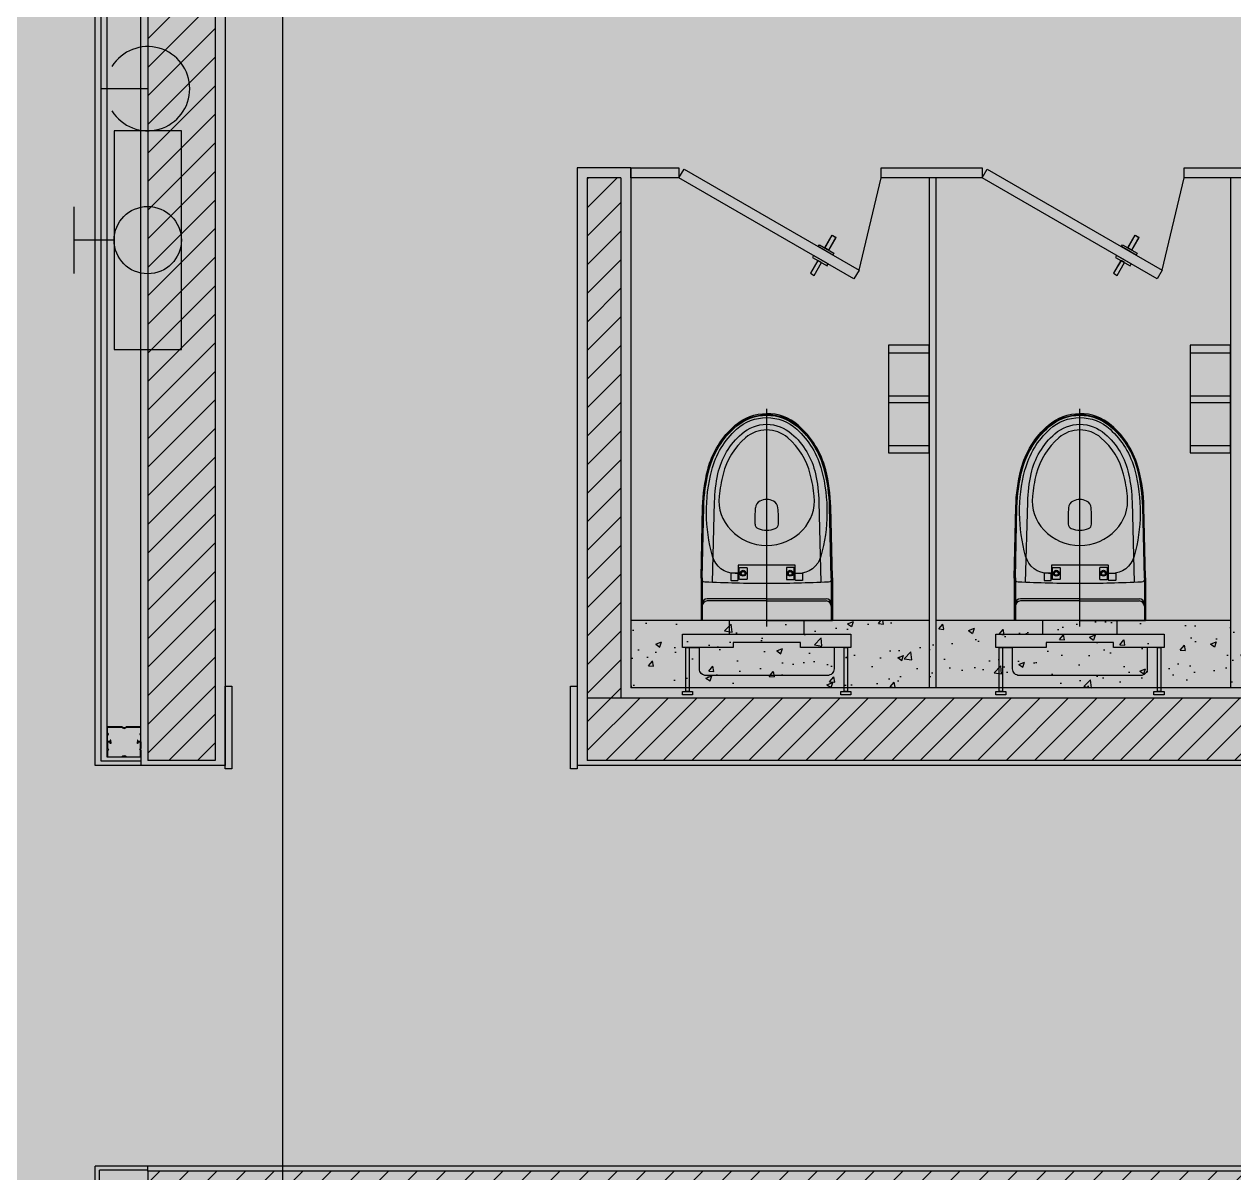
# Model space of a CAD drawing. Header units: metres. Extents: x 630750 to 860239, y 578133 to 726633.
# Drawn here: x 753738 to 757329, y 651615 to 655027 of the extents above; entities that cross this region are included whole.
import ezdxf

# ---------------------------------------------------------------- set-up
doc = ezdxf.new("R2010")
doc.units = ezdxf.units.M
doc.header["$LTSCALE"] = 300
doc.linetypes.add('업무시설_xr-base$0$CONTINOUS', pattern=[0])
for name, color, linetype in [('A-CEN-1', 1, 'Continuous'), ('A-CON', 2, 'Continuous'), ('A-WAL-BLK', 3, 'Continuous'), ('A-WALL-CONC', 2, 'Continuous'), ('CO-BATH', 6, 'Continuous'), ('fire', 20, 'Continuous'), ('fire-l', 4, 'Continuous'), ('KUK-DOOR', 4, 'Continuous'), ('KUK-DOOR-FRAME', 4, 'Continuous'), ('KUK-DRYWALL', 4, 'Continuous'), ('KUK-TOILET-cubicle', 4, 'Continuous'), ('KUK-TOILET-equip', 5, 'Continuous'), ('KUK-TOILET-fu', 6, 'Continuous'), ('KUK-TOILET-젠다이', 7, 'Continuous'), ('KUK-WALL-DRYWALL', 4, 'Continuous'), ('KUK-WALL-FIN 1', 30, 'Continuous'), ('KUK-석고보드', 201, 'Continuous'), ('pa-1093', 2, 'Continuous'), ('PA-22', 2, 'Continuous')]:
    doc.layers.add(name, color=color, linetype=linetype)

# ---------------------------------------------------------------- blocks, each defined once
blk = doc.blocks.new('pa-22')
at = {"layer": 'fire'}
for p, q in [((4.844, 0.625), (0.781, 0.625)), ((0.781, 0.625), (0.781, -0.625)), ((4.844, -0.625), (4.844, 0.625)), ((2.812, -0.625), (2.812, -1.362)), ((3.43, -1.362), (2.195, -1.362))]:
    blk.add_line(p, q, dxfattribs=at)
blk.add_circle((2.812, 0), 0.625, dxfattribs=at)
blk.add_solid([(0.781, 0.625), (0.781, -0.625), (4.844, 0.625)], dxfattribs=at)
at = {"layer": 'fire-l'}
blk.add_line((0, 0), (0, -0.849), dxfattribs=at)
at = {"layer": 'pa-1093'}
blk.add_arc((0, 0), 0.781, 301.8829, 238.1171, dxfattribs=at)
at = {"layer": 'PA-22'}
blk.add_line((0.781, -0.625), (4.844, -0.625), dxfattribs=at)
blk = doc.blocks.new('양변기')
at = {"layer": 'KUK-TOILET-equip'}
for points in [[(-311526.1, 215407.8), (-311526.1, 215398), (-311657.1, 215398), (-311657.1, 215407.8), (-311657.1, 215388), (-311666.1, 215388), (-311666.1, 215418), (-311657.1, 215418), (-311657.1, 215408), (-311526.1, 215408), (-311526.1, 215538), (-311511.1, 215538), (-311511.1, 215738), (-311526.1, 215738), (-311526.1, 215868), (-311657.1, 215868), (-311657.1, 215858), (-311666.1, 215858), (-311666.1, 215888), (-311657.1, 215888), (-311657.1, 215868.2), (-311657.1, 215878), (-311526.1, 215878), (-311526.1, 215868.2), (-311526.1, 215888), (-311486.1, 215888), (-311486.1, 215388), (-311526.1, 215388), (-311526.1, 215398)], [(-311526.1, 215878), (-311526.1, 215838), (-311526.1, 215888), (-311486.1, 215888), (-311486.1, 215748), (-311446.1, 215748)]]:
    blk.add_lwpolyline(points, dxfattribs=at)
blk.add_lwpolyline([(-311446.1, 215528), (-311486.1, 215528), (-311486.1, 215388), (-311526.1, 215388), (-311526.1, 215398), (-311526.1, 215438), (-311589.1, 215438, -0.414214), (-311609.1, 215458), (-311609.1, 215818, -0.414214), (-311589.1, 215838), (-311526.1, 215838)], format="xyb", dxfattribs=at)
at = {"layer": 'KUK-TOILET-fu', "color": 8}
for p, q in [((-311446.1, 215638), (-311446.1, 215833)), ((-311319.4, 215833), (-311446.1, 215833)), ((-311319.4, 215829.5), (-311446.1, 215829.5)), ((-311387.8, 215638), (-311387.8, 215814.5)), ((-311381.3, 215638), (-311381.3, 215814.5)), ((-311446.1, 215638), (-311446.1, 215443)), ((-311387.8, 215638), (-311387.8, 215461.5)), ((-311381.3, 215638), (-311381.3, 215461.5)), ((-311319.4, 215446.5), (-311446.1, 215446.5)), ((-311319.4, 215443), (-311446.1, 215443))]:
    blk.add_line(p, q, dxfattribs=at)
at = {"layer": 'KUK-TOILET-fu', "color": 1}
blk.add_line((-311463.3, 215638), (-310817.3, 215638), dxfattribs=at)
at = {"layer": 'KUK-TOILET-fu', "color": 8}
for points in [[(-310836.1, 215638, -0.179504), (-310870, 215546.7, -0.154276), (-311000.7, 215465.8, -0.055395), (-311110.1, 215450.7), (-311321.4, 215445.1, -0.407666), (-311331.6, 215454.6, -0.012282), (-311336.1, 215638, -0.012282), (-311331.6, 215821.5, -0.407666), (-311321.4, 215831), (-311110.1, 215825.3, -0.055395), (-311000.7, 215810.2, -0.154276), (-310870, 215729.3, -0.179504)], [(-310843.1, 215638, -0.18681), (-310877.8, 215548.5, -0.145372), (-310999.7, 215474.9, -0.132064), (-311254.9, 215476.9, -0.337701), (-311306.1, 215544.5, -0.000623), (-311306.1, 215544.7), (-311306.1, 215551, -0.414214), (-311303.6, 215553.5), (-311282.1, 215553.5, 0.414214), (-311281.1, 215554.5), (-311281.1, 215638), (-311281.1, 215721.5, 0.414214), (-311282.1, 215722.5), (-311303.6, 215722.5, -0.414214), (-311306.1, 215725), (-311306.1, 215731.3, -0.000623), (-311306.1, 215731.5, -0.337701), (-311254.9, 215799.1, -0.132064), (-310999.7, 215801.2, -0.145372), (-310877.8, 215727.6, -0.18681)], [(-311306.6, 215723.1, 0.414214), (-311305.6, 215724.1), (-311305.6, 215743.5, 0.414214), (-311306.6, 215744.5), (-311325.7, 215744.5, 0.414214), (-311326.7, 215743.5), (-311326.7, 215724.1, 0.414214), (-311325.7, 215723.1)], [(-311306.1, 215696.5), (-311322.6, 215696.5, -0.414214), (-311323.6, 215697.5), (-311323.6, 215718.5, -0.414214), (-311322.6, 215719.5), (-311306.1, 215719.5), (-311289.6, 215719.5, -0.414214), (-311288.6, 215718.5), (-311288.6, 215697.5, -0.414214), (-311289.6, 215696.5)], [(-311306.1, 215579.5), (-311322.6, 215579.5, 0.414214), (-311323.6, 215578.5), (-311323.6, 215557.5, 0.414214), (-311322.6, 215556.5), (-311306.1, 215556.5), (-311289.6, 215556.5, 0.414214), (-311288.6, 215557.5), (-311288.6, 215578.5, 0.414214), (-311289.6, 215579.5)], [(-311306.6, 215553, -0.414214), (-311305.6, 215552), (-311305.6, 215532.5, -0.414214), (-311306.6, 215531.5), (-311325.7, 215531.5, -0.414214), (-311326.7, 215532.5), (-311326.7, 215552, -0.414214), (-311325.7, 215553)]]:
    blk.add_lwpolyline(points, format="xyb", close=True, dxfattribs=at)
for points in [[(-311320, 215833, -0.012538), (-311319.3, 215833), (-311108, 215828.3, -0.055395), (-310998, 215813.1, -0.154276), (-310865.7, 215731.3, -0.179504), (-310831.1, 215638, -0.179504)], [(-311332.7, 215799.3), (-311093.6, 215792.9, -0.046704), (-311010.3, 215782.8, -0.161878), (-310890.9, 215712.1, -0.180796), (-310863.1, 215638, -0.180796), (-310890.9, 215563.9, -0.161878), (-311010.3, 215493.2, -0.046704), (-311093.6, 215483.2), (-311332.7, 215476.8)], [(-311319.9, 215829.5, -0.012538), (-311319.4, 215829.5), (-311108.1, 215824.8, -0.055395), (-310998.8, 215809.7, -0.154276), (-310868.4, 215729, -0.179504), (-310834.6, 215638, -0.179504)], [(-311320, 215443, 0.012538), (-311319.3, 215443), (-311108, 215447.7, 0.055395), (-310998, 215462.9, 0.154276), (-310865.7, 215544.8, 0.179504), (-310831.1, 215638, 0.179504)], [(-311319.9, 215446.5, 0.012538), (-311319.4, 215446.5), (-311108.1, 215451.2, 0.055395), (-310998.8, 215466.3, 0.154276), (-310868.4, 215547, 0.179504), (-310834.6, 215638, 0.179504)]]:
    blk.add_lwpolyline(points, format="xyb", dxfattribs=at)
for centre, radius in [((-311306.1, 215708), 8.06), ((-311304.6, 215708), 8.06), ((-311306.1, 215708), 5.5), ((-311306.1, 215568), 8.06), ((-311304.6, 215568), 8.06), ((-311306.1, 215568), 5.5)]:
    blk.add_circle(centre, radius, dxfattribs=at)
for centre, radius, start, end in [((-311402.8, 215814.5), 15, 0, 90), ((-311396.3, 215814.5), 15, 0, 90), ((-311089.7, 215653.3), 126.5, 84.1898, 133.5761), ((-311123, 215325.5), 456, 75.7866, 84.1898), ((-311062.9, 215563), 211, 40.7057, 75.7866), ((-311075.1, 215638), 147.6, 133.5761, 180), ((-310975.7, 215638), 96, 0, 40.7057), ((-311112.7, 215638), 64.9, 156.7535, 203.2583), ((-311158.6, 215657.7), 15, 92.2988, 156.7535), ((-311143.4, 215279.8), 393.3, 85.3203, 92.2988), ((-311113.3, 215646.8), 25, 27.4311, 85.3203), ((-311130.2, 215638), 44, 333.023, 27.4311), ((-311075.1, 215638), 147.6, 180, 226.4239), ((-311113.3, 215629.4), 25, 275.0711, 333.023), ((-310975.7, 215638), 96, 319.2943, 0), ((-311158.6, 215618.3), 15, 203.2583, 267.6739), ((-311144, 215976), 372.9, 267.6739, 275.0711), ((-311062.9, 215713), 211, 284.2134, 319.2943), ((-311089.7, 215622.7), 126.5, 226.4239, 275.8102), ((-311123, 215950.5), 456, 275.8102, 284.2134), ((-311402.8, 215461.5), 15, 270, 0), ((-311396.3, 215461.5), 15, 270, 0)]:
    blk.add_arc(centre, radius, start, end, dxfattribs=at)
blk = doc.blocks.new('DFGDFGBVF')
at = {"layer": 'KUK-TOILET-fu', "color": 8}
for p, q in [((939154.4, -22560.9), (939034.4, -22560.9)), ((939154.4, -22688.5), (939034.4, -22688.5)), ((939154.4, -22708.5), (939034.4, -22708.5)), ((939154.4, -22836), (939034.4, -22836))]:
    blk.add_line(p, q, dxfattribs=at)
at = {"layer": 'KUK-TOILET-fu', "color": 161, "elevation": 0}
blk.add_lwpolyline([(939034.4, -22538.5), (939034.4, -22858.5), (939154.4, -22858.5), (939154.4, -22538.5)], close=True, dxfattribs=at)
blk = doc.blocks.new('con1')
at = {"layer": 'A-WALL-CONC', "linetype": '업무시설_xr-base$0$CONTINOUS'}
h = blk.add_hatch(color=253, dxfattribs=at)
h.dxf.hatch_style = 1
h.paths.add_polyline_path([(-302595.9, -253222.2), (-301895.9, -253222.2), (-301895.9, -253922.2), (-302595.9, -253922.2)])
h.paths.add_polyline_path([(-384245.9, -253222.2), (-383545.9, -253222.2), (-383545.9, -253922.2), (-384245.9, -253922.2)])
h.paths.add_polyline_path([(-335095.9, -253172.2), (-334295.9, -253172.2), (-334295.9, -253972.2), (-335095.9, -253972.2)])
h.paths.add_polyline_path([(-354895.9, -253172.2), (-354095.9, -253172.2), (-354095.9, -253972.2), (-354895.9, -253972.2)])
h.paths.add_polyline_path([(-374695.9, -253172.2), (-373895.9, -253172.2), (-373895.9, -253972.2), (-374695.9, -253972.2)])
h.paths.add_polyline_path([(-325195.9, -253172.2), (-324395.9, -253172.2), (-324395.9, -253972.2), (-325195.9, -253972.2)])
h.paths.add_polyline_path([(-364745.9, -253222.2), (-364045.9, -253222.2), (-364045.9, -253922.2), (-364745.9, -253922.2)])
h.paths.add_polyline_path([(-344945.9, -253222.2), (-344245.9, -253222.2), (-344245.9, -253922.2), (-344945.9, -253922.2)])
h.paths.add_polyline_path([(-310045.9, -253222.2), (-309345.9, -253222.2), (-309345.9, -253922.2), (-310045.9, -253922.2)])
h.paths.add_polyline_path([(-318595.9, -253172.2), (-317795.9, -253172.2), (-317795.9, -253972.2), (-318595.9, -253972.2)])
h.paths.add_polyline_path([(-384245.9, -310859.9), (-383445.9, -310859.9), (-383445.9, -311659.9), (-384245.9, -311659.9)])
h.paths.add_polyline_path([(-384245.9, -305472.2), (-383445.9, -305472.2), (-383445.9, -306272.2), (-384245.9, -306272.2)])
h.paths.add_polyline_path([(-384245.9, -295572.2), (-383445.9, -295572.2), (-383445.9, -296372.2), (-384245.9, -296372.2)])
h.paths.add_polyline_path([(-384195.9, -276472.2), (-383595.9, -276472.2), (-383595.9, -275872.2), (-384195.9, -275872.2)])
h.paths.add_polyline_path([(-384245.9, -285672.2), (-383445.9, -285672.2), (-383445.9, -286472.2), (-384245.9, -286472.2)])
h.paths.add_polyline_path([(-384295.9, -269172.2), (-383495.9, -269172.2), (-383495.9, -269972.2), (-384295.9, -269972.2)])
h.paths.add_polyline_path([(-384295.9, -260672.2), (-383495.9, -260672.2), (-383495.9, -261472.2), (-384295.9, -261472.2)])
h.paths.add_polyline_path([(-376995.9, -285572.2), (-376195.9, -285572.2), (-376195.9, -286372.2), (-376995.9, -286372.2)], flags=17)
h.paths.add_polyline_path([(-374695.9, -276572.2), (-373895.9, -276572.2), (-373895.9, -275772.2), (-374695.9, -275772.2)], flags=17)
h.paths.add_polyline_path([(-364695.9, -285772.2), (-364095.9, -285772.2), (-364095.9, -286372.2), (-364695.9, -286372.2)], flags=17)
h.paths.add_polyline_path([(-364795.9, -275772.2), (-363995.9, -275772.2), (-363995.9, -276572.2), (-364795.9, -276572.2)], flags=17)
edge = h.paths.add_edge_path(flags=16)
edge.add_arc((-376495.9, -295972.2), 450, 0, 360)
edge = h.paths.add_edge_path(flags=16)
edge.add_arc((-354495.9, -302572.2), 450, 0, 360)
edge = h.paths.add_edge_path(flags=16)
edge.add_arc((-364395.9, -295972.2), 350, 0, 360)
edge = h.paths.add_edge_path(flags=16)
edge.add_arc((-354495.9, -295972.2), 450, 0, 360)
edge = h.paths.add_edge_path(flags=16)
edge.add_arc((-344595.9, -302572.2), 350, 0, 360)
edge = h.paths.add_edge_path(flags=16)
edge.add_arc((-344595.9, -295972.2), 350, 0, 360)
edge = h.paths.add_edge_path(flags=16)
edge.add_arc((-364395.9, -302572.2), 350, 0, 360)
h.paths.add_polyline_path([(-375978.1, -305715.7), (-376743.7, -305483.5), (-376976, -306249), (-376210.4, -306481.3)], flags=17)
h.paths.add_polyline_path([(-378097.8, -312701.2), (-378863.4, -312468.9), (-379095.6, -313234.5), (-378330.1, -313466.8)], flags=16)
h.paths.add_polyline_path([(-354767.9, -312099.6), (-355533.5, -311867.3), (-355765.8, -312632.8), (-355000.2, -312865.1)], flags=17)
h.paths.add_polyline_path([(-347591.1, -314277.3), (-348356.6, -314045), (-348588.9, -314810.6), (-347823.4, -315042.9)], flags=17)
h.paths.add_polyline_path([(-349725.3, -321310.6), (-350490.8, -321078.3), (-350723.1, -321843.9), (-349957.6, -322076.2)], flags=17)
h.paths.add_polyline_path([(-359198.7, -318436), (-359964.3, -318203.7), (-360196.6, -318969.2), (-359431, -319201.5)], flags=17)
edge = h.paths.add_edge_path(flags=16)
edge.add_arc((-324745.9, -312472.2), 450, 0, 360)
h.paths.add_polyline_path([(-318595.9, -311972.2), (-317795.9, -311972.2), (-317795.9, -312972.2), (-318595.9, -312972.2)], flags=17)
edge = h.paths.add_edge_path(flags=16)
edge.add_arc((-335145.9, -312472.2), 350, 0, 360)
edge = h.paths.add_edge_path(flags=16)
edge.add_arc((-338616.5, -317418.6), 450, 0, 360)
h.paths.add_polyline_path([(-340251.8, -324185.3), (-341017.4, -323953), (-341249.7, -324718.5), (-340484.1, -324950.8)], flags=17)
edge = h.paths.add_edge_path(flags=17)
edge.add_arc((-324745.9, -319072.2), 450, 0, 360)
h.paths.add_polyline_path([(-318695.9, -318672.2), (-317695.9, -318672.2), (-317695.9, -319472.2), (-318695.9, -319472.2)], flags=17)
h.paths.add_polyline_path([(-310095.9, -327072.2), (-309295.9, -327072.2), (-309295.9, -327872.2), (-310095.9, -327872.2)])
h.paths.add_polyline_path([(-316095.9, -322372.2), (-316095.9, -325422.2), (-311307.7, -325422.2), (-311307.7, -325222.2), (-315895.9, -325222.2), (-315895.9, -322572.2), (-309695.9, -322572.2), (-309695.9, -325222.2), (-310307.7, -325222.2), (-310307.7, -325422.2), (-309495.9, -325422.2), (-309495.9, -322372.2)], flags=17)
edge = h.paths.add_edge_path(flags=17)
edge.add_arc((-324795.9, -327472.2), 400, 0, 360)
edge = h.paths.add_edge_path(flags=17)
edge.add_arc((-318195.9, -329272.2), 450, 0, 360)
h.paths.add_polyline_path([(-310095.9, -331472.2), (-309295.9, -331472.2), (-309295.9, -332272.2), (-310095.9, -332272.2)])
edge = h.paths.add_edge_path(flags=16)
edge.add_arc((-334695.9, -302572.2), 350, 0, 360)
edge = h.paths.add_edge_path(flags=17)
edge.add_arc((-334695.9, -286072.2), 350, 0, 360)
edge = h.paths.add_edge_path(flags=16)
edge.add_arc((-334695.9, -295972.2), 350, 0, 360)
edge = h.paths.add_edge_path(flags=17)
edge.add_arc((-344595.9, -286072.2), 450, 0, 360)
h.paths.add_polyline_path([(-318595.9, -295472.2), (-317795.9, -295472.2), (-317795.9, -296472.2), (-318595.9, -296472.2)], flags=17)
h.paths.add_polyline_path([(-318595.9, -302072.2), (-317795.9, -302072.2), (-317795.9, -303072.2), (-318595.9, -303072.2)], flags=17)
edge = h.paths.add_edge_path(flags=16)
edge.add_arc((-324795.9, -302572.2), 450, 0, 360)
edge = h.paths.add_edge_path(flags=16)
edge.add_arc((-324795.9, -295972.2), 450, 0, 360)
edge = h.paths.add_edge_path(flags=17)
edge.add_arc((-324795.9, -286072.2), 450, 0, 360)
edge = h.paths.add_edge_path(flags=17)
edge.add_arc((-334695.9, -276172.2), 450, 0, 360)
edge = h.paths.add_edge_path(flags=17)
edge.add_arc((-344595.9, -276172.2), 450, 0, 360)
h.paths.add_polyline_path([(-318595.9, -275772.2), (-317795.9, -275772.2), (-317795.9, -276572.2), (-318595.9, -276572.2)], flags=17)
h.paths.add_polyline_path([(-318595.9, -285672.2), (-317795.9, -285672.2), (-317795.9, -286472.2), (-318595.9, -286472.2)], flags=17)
edge = h.paths.add_edge_path(flags=17)
edge.add_arc((-324795.9, -276172.2), 450, 0, 360)
h.paths.add_polyline_path([(-364795.9, -260672.2), (-363995.9, -260672.2), (-363995.9, -261472.2), (-364795.9, -261472.2)])
h.paths.add_polyline_path([(-364795.9, -269172.2), (-363995.9, -269172.2), (-363995.9, -269972.2), (-364795.9, -269972.2)], flags=17)
h.paths.add_polyline_path([(-325195.9, -269172.2), (-324395.9, -269172.2), (-324395.9, -269972.2), (-325195.9, -269972.2)], flags=17)
h.paths.add_polyline_path([(-310845.9, -260722.2), (-310045.9, -260722.2), (-310045.9, -261522.2), (-310845.9, -261522.2)], flags=17)
h.paths.add_polyline_path([(-325195.9, -260672.2), (-324395.9, -260672.2), (-324395.9, -261472.2), (-325195.9, -261472.2)])
h.paths.add_polyline_path([(-335095.9, -260672.2), (-334295.9, -260672.2), (-334295.9, -261472.2), (-335095.9, -261472.2)])
h.paths.add_polyline_path([(-344995.9, -260672.2), (-344195.9, -260672.2), (-344195.9, -261472.2), (-344995.9, -261472.2)])
h.paths.add_polyline_path([(-354895.9, -260672.2), (-354095.9, -260672.2), (-354095.9, -261472.2), (-354895.9, -261472.2)])
h.paths.add_polyline_path([(-354895.9, -269172.2), (-354095.9, -269172.2), (-354095.9, -269972.2), (-354895.9, -269972.2)], flags=17)
h.paths.add_polyline_path([(-344995.9, -269172.2), (-344195.9, -269172.2), (-344195.9, -269972.2), (-344995.9, -269972.2)], flags=17)
h.paths.add_polyline_path([(-335095.9, -269172.2), (-334295.9, -269172.2), (-334295.9, -269972.2), (-335095.9, -269972.2)], flags=17)
h.paths.add_polyline_path([(-310145.9, -275772.2), (-309345.9, -275772.2), (-309345.9, -276572.2), (-310145.9, -276572.2)])
h.paths.add_polyline_path([(-310145.9, -269172.2), (-309345.9, -269172.2), (-309345.9, -269972.2), (-310145.9, -269972.2)])
h.paths.add_polyline_path([(-309945.9, -312172.2), (-309345.9, -312172.2), (-309345.9, -312772.2), (-309945.9, -312772.2)], flags=17)
h.paths.add_polyline_path([(-309945.9, -302272.2), (-309345.9, -302272.2), (-309345.9, -302872.2), (-309945.9, -302872.2)], flags=17)
h.paths.add_polyline_path([(-310145.9, -295572.2), (-309345.9, -295572.2), (-309345.9, -296372.2), (-310145.9, -296372.2)])
h.paths.add_polyline_path([(-310145.9, -285672.2), (-309345.9, -285672.2), (-309345.9, -286472.2), (-310145.9, -286472.2)])
h.paths.add_polyline_path([(-366406.6, -311179.9), (-366585, -311089.4), (-367172.8, -312248.9), (-366994.4, -312339.4)], flags=16)
h.paths.add_polyline_path([(-367582.3, -313498.9), (-367760.7, -313408.4), (-368303.3, -314478.7), (-368124.9, -314569.2)], flags=16)
h.paths.add_polyline_path([(-374501.4, -323406.8), (-375266.9, -323174.5), (-375499.2, -323940), (-374733.7, -324172.3)], flags=17)
h.paths.add_polyline_path([(-380817, -321490.3), (-381582.5, -321258), (-381814.8, -322023.6), (-381049.3, -322255.9)])
h.paths.add_polyline_path([(-319504.7, -329605.3), (-319562.8, -329796.7), (-318586.8, -330092.9), (-318528.7, -329901.5)], flags=17)
h.paths.add_polyline_path([(-317399.5, -330244.1), (-317457.6, -330435.5), (-316481.5, -330731.7), (-316423.5, -330540.3)], flags=17)
h.paths.add_polyline_path([(-315294.3, -330882.9), (-315352.4, -331074.3), (-314376.3, -331370.5), (-314318.3, -331179.1)], flags=17)
h.paths.add_polyline_path([(-313189.1, -331521.7), (-313247.2, -331713.1), (-312271.1, -332009.3), (-312213, -331817.9)], flags=17)
h.paths.add_polyline_path([(-311083.9, -332160.5), (-311142, -332351.9), (-310165.9, -332648.1), (-310107.8, -332456.7)], flags=17)
h.paths.add_polyline_path([(-308978.7, -332799.4), (-309036.7, -332990.7), (-308060.7, -333286.9), (-308002.6, -333095.5)])
h.paths.add_polyline_path([(-306873.5, -333438.2), (-306931.5, -333629.5), (-305955.5, -333925.7), (-305897.4, -333734.3)])
h.paths.add_polyline_path([(-321610, -328966.5), (-321668, -329157.9), (-320692, -329454.1), (-320633.9, -329262.7)], flags=17)
h.paths.add_polyline_path([(-304768.2, -334077), (-304826.3, -334268.4), (-303850.3, -334564.5), (-303792.2, -334373.1)])
h.paths.add_polyline_path([(-366379.8, -308837.3), (-366525.2, -309124), (-365780.1, -309501.8), (-365997.1, -309929.9), (-365818.7, -310020.4), (-365281.9, -308961.4), (-368992.7, -307835.4), (-369050.7, -308026.8), (-368955, -308055.9), (-369303.5, -309204.2), (-369399.2, -309175.1), (-369457.2, -309366.5), (-369361.5, -309395.5), (-371190.9, -315424.1), (-373726.7, -314654.6), (-371897.4, -308626.1), (-370414.2, -309076.1), (-370356.1, -308884.7), (-371839.3, -308434.7), (-371490.9, -307286.4), (-370007.6, -307736.5), (-369949.6, -307545.1), (-371624.2, -307036.9), (-373976.1, -314787.9), (-369001.2, -316297.6), (-368712.8, -315728.7), (-368891.1, -315638.2), (-369103.7, -316057.4), (-370999.5, -315482.2), (-368763.6, -308113.9)], flags=17)
edge = h.paths.add_edge_path()
edge.add_line((-317995.9, -269122.2), (-318195.9, -269122.2))
edge.add_line((-318195.9, -266622.2), (-317995.9, -266622.2))
edge.add_line((-318195.9, -265972.2), (-318195.9, -266622.2))
edge.add_line((-318195.9, -269122.2), (-318195.9, -269672.2))
edge.add_line((-317995.9, -269472.2), (-317995.9, -269122.2))
edge.add_line((-317995.9, -266622.2), (-317995.9, -265972.2))
edge.add_line((-317070.9, -260922.2), (-317070.9, -260722.2))
edge.add_line((-317070.9, -260722.2), (-314895.9, -260722.2))
edge.add_line((-314895.9, -260722.2), (-314895.9, -260922.2))
edge.add_line((-314895.9, -260922.2), (-317070.9, -260922.2))
edge.add_line((-318195.9, -265972.2), (-321995.9, -265972.2))
edge.add_line((-321995.9, -265972.2), (-321995.9, -262022.2))
edge.add_line((-321995.9, -262022.2), (-321795.9, -262022.2))
edge.add_line((-321795.9, -262022.2), (-321795.9, -262922.2))
edge.add_line((-321795.9, -262922.2), (-321695.9, -262922.2))
edge.add_line((-321695.9, -262922.2), (-321695.9, -263122.2))
edge.add_line((-321695.9, -263122.2), (-321795.9, -263122.2))
edge.add_line((-321795.9, -263122.2), (-321795.9, -265772.2))
edge.add_line((-321795.9, -265772.2), (-314195.9, -265772.2))
edge.add_line((-314195.9, -265772.2), (-314195.9, -263122.2))
edge.add_line((-314195.9, -263122.2), (-320695.9, -263122.2))
edge.add_line((-320695.9, -263122.2), (-320695.9, -262922.2))
edge.add_line((-320695.9, -262922.2), (-319545.9, -262922.2))
edge.add_line((-319545.9, -262922.2), (-319545.9, -260922.2))
edge.add_line((-319545.9, -260922.2), (-321795.9, -260922.2))
edge.add_line((-321795.9, -260922.2), (-321795.9, -261022.2))
edge.add_line((-321795.9, -261022.2), (-321995.9, -261022.2))
edge.add_line((-321995.9, -261022.2), (-321995.9, -260722.2))
edge.add_line((-321995.9, -260722.2), (-317770.9, -260722.2))
edge.add_line((-317770.9, -260722.2), (-317770.9, -260922.2))
edge.add_line((-317995.9, -269472.2), (-314195.9, -269472.2))
edge.add_line((-314195.9, -269472.2), (-314195.9, -265972.2))
edge.add_line((-314195.9, -265972.2), (-317995.9, -265972.2))
edge.add_line((-317770.9, -260922.2), (-319345.9, -260922.2))
edge.add_line((-319345.9, -260922.2), (-319345.9, -262922.2))
edge.add_line((-319345.9, -262922.2), (-314195.9, -262922.2))
edge.add_line((-314195.9, -262922.2), (-314195.9, -260722.2))
edge.add_line((-314195.9, -260722.2), (-313995.9, -260722.2))
edge.add_line((-313995.9, -260722.2), (-313995.9, -269672.2))
edge.add_line((-313995.9, -269672.2), (-318195.9, -269672.2))
edge.add_line((-309345.9, -286472.2), (-309345.9, -312772.2))
edge.add_line((-309545.9, -302872.2), (-309545.9, -312172.2))
edge.add_line((-309545.9, -296372.2), (-309545.9, -302272.2))
edge.add_line((-309545.9, -286472.2), (-309545.9, -295572.2))
edge.add_line((-375426.6, -323700.8), (-380976.7, -322016.6))
edge.add_line((-334860, -324841.4), (-335146.9, -325786.6))
edge.add_line((-334660.1, -325215.5), (-334859.8, -325873.7))
edge.add_line((-324795.9, -328208.8), (-324795.9, -327872.2))
edge.add_line((-324595.9, -328060.4), (-324595.9, -327818.6))
edge.add_line((-324795.9, -328208.8), (-322797.2, -328815.2))
edge.add_line((-322797.2, -328815.2), (-322739.1, -328623.9))
edge.add_line((-322739.1, -328623.9), (-324595.9, -328060.4))
edge.add_line((-337531.2, -334677.3), (-338201, -334474.1))
edge.add_line((-338201, -334474.1), (-338404.3, -335143.9))
edge.add_line((-338404.3, -335143.9), (-337734.4, -335347.2))
edge.add_line((-337734.4, -335347.2), (-337531.2, -334677.3))
edge = h.paths.add_edge_path()
edge.add_line((-339857.9, -323400.5), (-339799.8, -323209.1))
edge.add_line((-339799.8, -323209.1), (-337930.3, -317052.2))
edge.add_line((-337930.3, -317052.2), (-338217.3, -316965))
edge.add_line((-338217.3, -316965), (-338268.5, -317133.4))
edge.add_arc((-338616.5, -317418.6), 450, -73.1135, 39.3318, ccw=False)
edge.add_line((-338485.8, -317849.2), (-340145, -323313.3))
edge.add_line((-340145, -323313.3), (-339857.9, -323400.5))

msp = doc.modelspace()

# ---------------------------------------------------------------- hatches: boundary and pattern name
at = {"layer": 'A-WAL-BLK'}
h = msp.add_hatch(dxfattribs=at)
h.set_pattern_fill('ANSI31', color=251, scale=60, style=0)
h.set_pattern_definition([(45, (1072700.25, 440364.125), (-42.426407, 42.426407), [])])
h.paths.add_polyline_path([(762754.4, 651620.2), (762754.4, 657005.2), (754304.4, 657005.2), (754304.4, 652840.2), (754104.4, 652840.2), (754104.4, 657210.2), (762954.4, 657210.2), (762954.4, 651620.2)])
h = msp.add_hatch(dxfattribs=at)
h.set_pattern_fill('ANSI31', color=251, scale=60, style=0)
h.set_pattern_definition([(45, (1072700.25, 440424.135), (-42.426407, 42.426407), [])])
h.paths.add_polyline_path([(755409.4, 652840.2), (755409.4, 654570.2), (755509.4, 654570.2), (755509.4, 653025.2), (759149.4, 653025.2), (759149.4, 657005.2), (759339.4, 657005.2), (759339.4, 652840.2)])
h = msp.add_hatch(dxfattribs=at)
h.set_pattern_fill('ANSI31', color=251, scale=60, style=0)
h.set_pattern_definition([(45, (1072705.25, 440364.125), (-42.426407, 42.426407), [])])
h.paths.add_polyline_path([(754109.4, 649910.2), (754109.4, 651620.2), (763159.4, 651620.2), (763159.4, 651420.2), (754309.4, 651420.2), (754309.4, 649910.2)])
at = {"layer": 'KUK-TOILET-젠다이'}
h = msp.add_hatch(dxfattribs=at)
h.set_pattern_fill('AR-CONC', color=251, scale=25, style=0)
h.set_pattern_definition([(50, (1072700.25, 440364.13), (179.315046, -15.688034), [18.75, -206.25]), (355, (1072700.25, 440364.13), (-34.68783, 188.04803), [15, -165]), (100.4514, (1072715.2, 440362.82), (144.627345, 172.359886), [15.93505, -175.28553]), (46.1842, (1072700.25, 440414.13), (266.81026, -41.37975), [28.125, -309.375]), (96.6356, (1072722.48, 440410.68), (233.66568, 243.52947), [23.90257, -262.92825]), (351.1842, (1072700.25, 440414.13), (233.66549, 243.52965), [22.5, -247.5]), (21, (1072725.25, 440401.63), (149.226763, -100.65472), [18.75, -206.25]), (326, (1072725.25, 440401.63), (60.82883, 181.28751), [15, -165]), (71.4514, (1072737.69, 440393.24), (210.05566, 80.632624), [15.93505, -175.28553]), (37.5, (1072700.25, 440364.125), (3.039964, 83.223463), [0, -163, 0, -167.5, 0, -165.625]), (7.5, (1072700.25, 440364.125), (65.767384, 98.602928), [0, -95.5, 0, -159.25, 0, -63.125]), (327.5, (1072644.5, 440364.125), (133.455609, -5.638718), [0, -62.5, 0, -195, 0, -258.75]), (317.5, (1072619.5, 440364.13), (145.796542, 25.026246), [0, -81.25, 0, -129.5, 0, -183.75])])
h.paths.add_polyline_path([(755539.4, 653255.2), (759119.4, 653255.2), (759119.4, 653055.2), (755539.4, 653055.2)])

# ---------------------------------------------------------------- linework, layer by layer
at = {"layer": 'A-CEN-1', "linetype": 'Continuous'}
msp.add_line((754504.4, 708258.8), (754504.4, 599232.8), dxfattribs=at)
at = {"layer": 'A-WAL-BLK'}
for p, q in [((754104.4, 657210.2), (754104.4, 652840.2)), ((754304.4, 657005.2), (754304.4, 652840.2)), ((755409.4, 654570.2), (755409.4, 652840.2)), ((755509.4, 654570.2), (755409.4, 654570.2)), ((755509.4, 654570.2), (755509.4, 653025.2)), ((759339.4, 653025.2), (755409.4, 653025.2)), ((754304.4, 652840.2), (754104.4, 652840.2)), ((759339.4, 652840.2), (755409.4, 652840.2)), ((754104.4, 651620.2), (754104.4, 649910.2)), ((763154.4, 651620.2), (754104.4, 651620.2))]:
    msp.add_line(p, q, dxfattribs=at)
at = {"layer": 'KUK-DOOR', "color": 14}
for p, q in [((756216.5, 654296.2), (756281.9, 654570.2)), ((757116.5, 654296.2), (757181.9, 654570.2)), ((756115.1, 654361.9), (756136.9, 654399.9)), ((756115.1, 654362), (756136.9, 654399.9)), ((756147.7, 654393.7), (756125.9, 654355.8)), ((756147.8, 654393.6), (756125.9, 654355.7)), ((756136.9, 654399.9), (756147.8, 654393.6)), ((756136.9, 654399.9), (756147.7, 654393.7)), ((757015.1, 654361.9), (757036.9, 654399.9)), ((757015.1, 654362), (757036.9, 654399.9)), ((757047.7, 654393.7), (757025.9, 654355.8)), ((757047.8, 654393.6), (757025.9, 654355.7)), ((757036.9, 654399.9), (757047.8, 654393.6)), ((757036.9, 654399.9), (757047.7, 654393.7)), ((756095.7, 654366), (756098.8, 654371.4)), ((756095.7, 654365.9), (756098.9, 654371.3)), ((756139, 654341), (756095.7, 654366)), ((756098.8, 654371.4), (756142.1, 654346.4)), ((756125.9, 654355.8), (756115.1, 654362)), ((756125.9, 654355.7), (756115.1, 654361.9)), ((756995.7, 654366), (756998.8, 654371.4)), ((756995.7, 654365.9), (756998.9, 654371.3)), ((757039, 654341), (756995.7, 654366)), ((756998.8, 654371.4), (757042.1, 654346.4)), ((757025.9, 654355.8), (757015.1, 654362)), ((757025.9, 654355.7), (757015.1, 654361.9)), ((756094.4, 654324.9), (756072.5, 654287)), ((756094.5, 654324.9), (756072.6, 654287)), ((756081.2, 654339.6), (756078.1, 654334.2)), ((756081.3, 654339.7), (756078.2, 654334.2)), ((756078.2, 654334.2), (756121.5, 654309.3)), ((756124.5, 654314.7), (756081.2, 654339.6)), ((756124.6, 654314.7), (756081.3, 654339.7)), ((756083.3, 654280.7), (756105.2, 654318.6)), ((756083.4, 654280.7), (756105.3, 654318.6)), ((756105.3, 654318.6), (756094.5, 654324.9)), ((756142.1, 654346.4), (756139, 654341)), ((756142.2, 654346.4), (756139.1, 654340.9)), ((756994.4, 654324.9), (756972.5, 654287)), ((756994.5, 654324.9), (756972.6, 654287)), ((756981.2, 654339.6), (756978.1, 654334.2)), ((756981.3, 654339.7), (756978.2, 654334.2)), ((756978.2, 654334.2), (757021.5, 654309.3)), ((757024.5, 654314.7), (756981.2, 654339.6)), ((757024.6, 654314.7), (756981.3, 654339.7)), ((756983.3, 654280.7), (757005.2, 654318.6)), ((756983.4, 654280.7), (757005.3, 654318.6)), ((757005.3, 654318.6), (756994.5, 654324.9)), ((757042.1, 654346.4), (757039, 654341)), ((757042.2, 654346.4), (757039.1, 654340.9)), ((756072.5, 654287), (756083.3, 654280.7)), ((756072.6, 654287), (756083.4, 654280.7)), ((756121.4, 654309.2), (756124.5, 654314.7)), ((756121.5, 654309.3), (756124.6, 654314.7)), ((756972.5, 654287), (756983.3, 654280.7)), ((756972.6, 654287), (756983.4, 654280.7)), ((757021.4, 654309.2), (757024.5, 654314.7)), ((757021.5, 654309.3), (757024.6, 654314.7))]:
    msp.add_line(p, q, dxfattribs=at)
for points in [[(755681.9, 654570.2), (755696.9, 654596.2), (756216.5, 654296.2), (756201.5, 654270.2)], [(756581.9, 654570.2), (756596.9, 654596.2), (757116.5, 654296.2), (757101.5, 654270.2)]]:
    msp.add_lwpolyline(points, close=True, dxfattribs=at)
at = {"layer": 'KUK-DOOR-FRAME', "ltscale": 5}
for points in [[(754334.4, 652815.2), (754334.4, 653060.2), (754354.4, 653060.2), (754354.4, 652815.2)], [(755359.4, 652815.2), (755359.4, 653060.2), (755379.4, 653060.2), (755379.4, 652815.2)]]:
    msp.add_lwpolyline(points, close=True, dxfattribs=at)
at = {"layer": 'KUK-DRYWALL', "color": 8}
for points in [[(754074.4, 652896.2), (754074.4, 652895.2), (754084.4, 652895.2), (754084.4, 652915.2, -1), (754084.4, 652920.2), (754084.4, 652940.2), (754040.9, 652940.2, -0.589997), (754027.9, 652940.2), (753984.4, 652940.2), (753984.4, 652920.2, -1), (753984.4, 652915.2), (753984.4, 652895.2), (753994.4, 652895.2), (753994.4, 652900.2), (753993.4, 652900.2), (753993.4, 652896.2), (753985.4, 652896.2), (753985.4, 652914.4, 0.745356), (753985.4, 652921.1), (753985.4, 652939.2), (754027.3, 652939.2, 0.542783), (754041.5, 652939.2), (754083.4, 652939.2), (754083.4, 652921.1, 0.745356), (754083.4, 652914.4), (754083.4, 652896.2), (754075.4, 652896.2), (754075.4, 652900.2), (754074.4, 652900.2), (754074.4, 652895.2)], [(754074.4, 652894.2), (754074.4, 652895.2), (754084.4, 652895.2), (754084.4, 652875.2, 1), (754084.4, 652870.2), (754084.4, 652850.2), (754040.9, 652850.2, 0.589997), (754027.9, 652850.2), (753984.4, 652850.2), (753984.4, 652870.2, 1), (753984.4, 652875.2), (753984.4, 652895.2), (753994.4, 652895.2), (753994.4, 652890.2), (753993.4, 652890.2), (753993.4, 652894.2), (753985.4, 652894.2), (753985.4, 652876.1, -0.745356), (753985.4, 652869.4), (753985.4, 652851.2), (754027.3, 652851.2, -0.542783), (754041.5, 652851.2), (754083.4, 652851.2), (754083.4, 652869.4, -0.745356), (754083.4, 652876.1), (754083.4, 652894.2), (754075.4, 652894.2), (754075.4, 652890.2), (754074.4, 652890.2), (754074.4, 652895.2)]]:
    msp.add_lwpolyline(points, format="xyb", dxfattribs=at)
at = {"layer": 'KUK-TOILET-cubicle'}
for p, q in [((756424.4, 654570.2), (756424.4, 653055.2)), ((756444.4, 654570.2), (756444.4, 653055.2)), ((757319.4, 654570.2), (757319.4, 653055.2))]:
    msp.add_line(p, q, dxfattribs=at)
for points in [[(755539.4, 654600.2), (755681.9, 654600.2), (755681.9, 654570.2), (755539.4, 654570.2)], [(756281.9, 654600.2), (756581.9, 654600.2), (756581.9, 654570.2), (756281.9, 654570.2)], [(757181.9, 654600.2), (757476.9, 654600.2), (757476.9, 654570.2), (757181.9, 654570.2)]]:
    msp.add_lwpolyline(points, close=True, dxfattribs=at)
at = {"layer": 'KUK-TOILET-젠다이'}
for p, q in [((756424.4, 653255.2), (755539.4, 653255.2)), ((757319.4, 653255.2), (756444.4, 653255.2))]:
    msp.add_line(p, q, dxfattribs=at)
at = {"layer": 'KUK-WALL-DRYWALL', "linetype": '업무시설_xr-base$0$CONTINOUS'}
for p, q in [((753984.4, 652850.2), (753984.4, 657661.3)), ((754084.4, 652850.2), (754084.4, 657661.3)), ((754084.4, 652850.2), (753984.4, 652850.2))]:
    msp.add_line(p, q, dxfattribs=at)
at = {"layer": 'KUK-WALL-FIN 1', "color": 182, "linetype": '업무시설_xr-base$0$CONTINOUS'}
for p, q in [((754334.4, 655565.2), (754334.4, 652825.2)), ((755379.4, 654600.2), (755379.4, 652825.2)), ((755539.4, 654600.2), (755379.4, 654600.2)), ((755539.4, 654600.2), (755539.4, 653055.2)), ((759119.4, 653055.2), (755539.4, 653055.2))]:
    msp.add_line(p, q, dxfattribs=at)
at = {"layer": 'KUK-석고보드', "color": 24, "ltscale": 10}
for p, q in [((753948.4, 652825.2), (753948.4, 657658.3)), ((753966.4, 652837.7), (753966.4, 657661.3))]:
    msp.add_line(p, q, dxfattribs=at)
at = {"layer": 'KUK-석고보드', "ltscale": 10}
for p, q in [((754084.4, 652850.2), (754084.4, 652825.2)), ((754334.4, 652825.2), (753948.4, 652825.2)), ((754084.4, 652837.7), (753966.4, 652837.7)), ((759369.4, 652825.2), (755379.4, 652825.2)), ((753948.4, 645910.2), (753948.4, 651635.2)), ((760429.4, 651635.2), (753948.4, 651635.2)), ((753960.9, 645922.7), (753960.9, 651622.7)), ((754104.4, 651622.7), (753960.9, 651622.7)), ((754104.4, 651620.2), (754104.4, 651635.2))]:
    msp.add_line(p, q, dxfattribs=at)

# ---------------------------------------------------------------- block references
at = {"layer": 'A-CON'}
msp.add_blockref('con1', (1072700.2, 945382.4), dxfattribs=at)
at = {"layer": 'CO-BATH', "color": 161, "rotation": 180}
for p in [(1695458.9, 631214.7), (1696353.9, 631214.7)]:
    msp.add_blockref('DFGDFGBVF', p, dxfattribs=at)
at = {"layer": 'fire', "ltscale": 2, "xscale": 160, "yscale": 160, "zscale": 160, "rotation": 270}
msp.add_blockref('pa-22', (754104.4, 654835.2), dxfattribs=at)
at = {"layer": 'KUK-TOILET-fu', "rotation": 90}
for p in [(971580.4, 964701.4), (972510.4, 964701.4)]:
    msp.add_blockref('양변기', p, dxfattribs=at)

doc.saveas('drawing.dxf')
